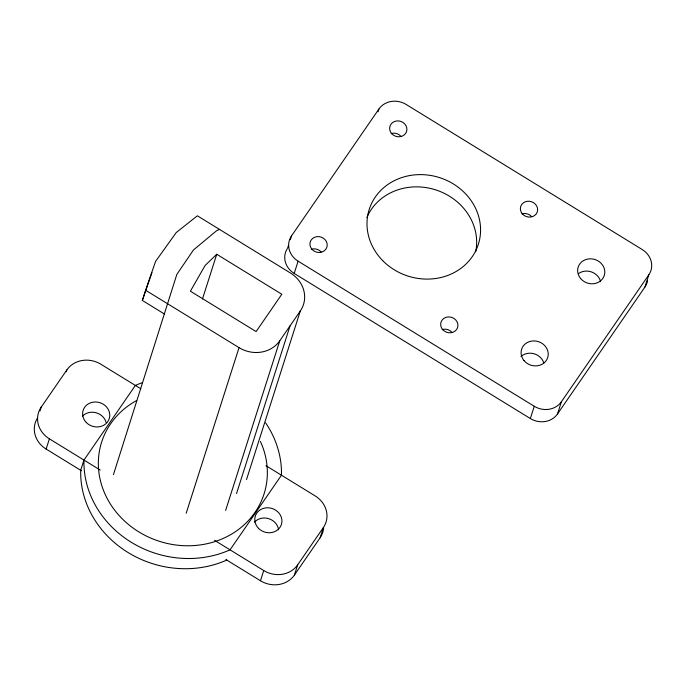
<?xml version="1.0" encoding="UTF-8"?>
<svg xmlns="http://www.w3.org/2000/svg" width="686" height="686" viewBox="0 0 686 686"><rect width="100%" height="100%" fill="white"/><g stroke="black" fill="none" stroke-linecap="round" stroke-linejoin="round"><path stroke-width="1.03" d="M39.977 410.94L41.16 407.227L66.868 369.9A24.91 22.484 17.7 0 1 100.808 364.197L140.741 388.73M66.276 371.761L66.868 369.9M81.523 470.802L46.133 449.056L49.392 438.843A24.91 22.484 17.7 0 1 41.16 407.227M142.105 382.737A99.633 89.926 17.7 0 0 135.374 385.438L83.958 460.083L80.699 470.296A99.633 89.926 17.7 0 0 226.774 560.059M164.649 314.162L142.336 300.451L145.604 290.238L155.55 261.443L176.225 232.554L197.362 215.798L290.452 273.011A29.892 26.977 17.7 0 1 300.331 310.947L246.506 479.591M113.439 474.618L176.842 274.426L193.461 249.97L216.656 230.685L219.486 229.398M202.473 298.967L216.742 254.266L281.817 294.26L256.11 331.578L190.391 291.198L205.08 265.525L216.742 254.266M186.189 513.248L239.037 347.648A29.892 26.977 17.7 0 0 279.759 340.805L300.331 310.947M287.614 248.143L288.514 245.314M290.324 239.654L291.524 235.881L378.938 108.997A19.928 17.982 17.7 0 1 406.086 104.426L642.233 249.541A19.928 17.982 17.7 0 1 648.819 274.829L644.909 287.091L557.495 413.975A19.928 17.982 17.7 0 1 530.347 418.546L294.2 273.431A19.928 17.982 17.7 0 1 287.177 248.804M294.2 273.431L298.11 261.177A19.928 17.982 17.7 0 1 291.524 235.881M225.617 510.461L279.759 340.805M236.55 493.5L290.049 325.876M378.029 111.818L378.938 108.997M225.874 559.502L260.474 580.768L263.733 570.546A24.91 22.484 17.7 0 0 297.673 564.844L323.38 527.525A24.91 22.484 17.7 0 0 315.148 495.909L265.988 465.7M260.474 580.768A24.91 22.484 17.7 0 0 294.414 575.057L297.673 564.844M294.414 575.057L320.122 537.738L323.38 527.525M530.347 418.546L534.257 406.284A19.928 17.982 17.7 0 0 561.405 401.722L648.819 274.829M557.495 413.975L561.405 401.722M142.336 300.451L151.949 272.651M298.11 261.177L534.257 406.284M145.604 290.238L239.037 347.648M49.392 438.843L100.207 470.064M214.564 540.336L263.733 570.546M521 356.463A13.703 12.365 17.7 0 1 543.809 362.971M391.209 133.538A8.721 7.872 17.7 0 1 400.847 136.214M366.839 217.548A57.29 51.707 17.7 0 1 435.327 189.765A57.29 51.707 17.7 0 1 475.698 251.762M442.238 329.563A8.721 7.872 17.7 0 1 451.877 332.23M311.513 249.232A8.721 7.872 17.7 0 1 321.151 251.908M521.935 213.869A8.721 7.872 17.7 0 1 531.573 216.536M647.558 280.591A19.928 17.982 17.7 0 1 644.909 287.091M578.873 273.337A13.703 12.365 17.7 0 1 600.593 281.672M260.423 441.484A85.244 76.943 17.7 0 1 220.703 539.488A85.244 76.943 17.7 0 1 109.554 502.675A85.244 76.943 17.7 0 1 136.686 400.504M46.133 449.056A24.91 22.484 17.7 0 1 37.361 418.263M82.389 416.248A13.703 12.365 17.7 0 1 95.954 412.698A13.703 12.365 17.7 0 1 106.141 422.525M254.489 522.123A13.703 12.365 17.7 0 1 268.869 518.71A13.703 12.365 17.7 0 1 278.593 529.841M323.672 527.663A24.91 22.484 17.7 0 1 320.122 537.738M83.958 460.083A99.633 89.926 17.7 0 0 230.042 549.846L281.457 475.201A99.633 89.926 17.7 0 0 265.559 422.773M524.018 360.587A13.703 12.365 17.7 0 0 547.291 358.692A13.703 12.365 17.7 0 0 532.679 340.968A13.703 12.365 17.7 0 0 524.018 360.587M522.509 214.058A8.721 7.872 17.7 0 0 537.189 212.154A8.721 7.872 17.7 0 0 527.294 201.298A8.721 7.872 17.7 0 0 522.509 214.058M391.783 133.736A8.721 7.872 17.7 0 0 406.464 131.823A8.721 7.872 17.7 0 0 396.568 120.968A8.721 7.872 17.7 0 0 391.783 133.736M442.813 329.752A8.721 7.872 17.7 0 0 457.485 327.848A8.721 7.872 17.7 0 0 447.598 316.992A8.721 7.872 17.7 0 0 442.813 329.752M312.087 249.43A8.721 7.872 17.7 0 0 326.768 247.517A8.721 7.872 17.7 0 0 316.872 236.661A8.721 7.872 17.7 0 0 312.087 249.43M382.677 260.594A57.29 51.707 17.7 0 0 478.279 244.525A57.29 51.707 17.7 0 0 410.4 175.436A57.29 51.707 17.7 0 0 382.677 260.594M580.579 278.482A13.703 12.365 17.7 0 0 603.852 276.587A13.703 12.365 17.7 0 0 589.24 258.862A13.703 12.365 17.7 0 0 580.579 278.482M86.316 422.499A13.703 12.365 17.7 0 0 109.203 418.752A13.703 12.365 17.7 0 0 93.047 402.168A13.703 12.365 17.7 0 0 86.316 422.499M258.571 528.383A13.703 12.365 17.7 0 0 281.406 524.447A13.703 12.365 17.7 0 0 265.096 507.983A13.703 12.365 17.7 0 0 258.571 528.383"/></g></svg>
